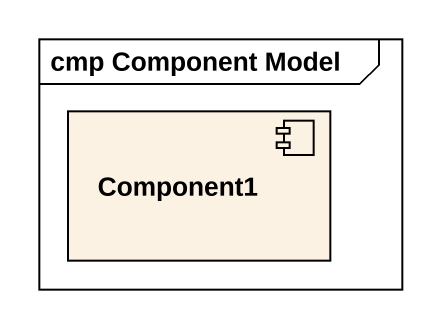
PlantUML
@startuml
mainframe cmp Component Model
component Component1
@enduml
